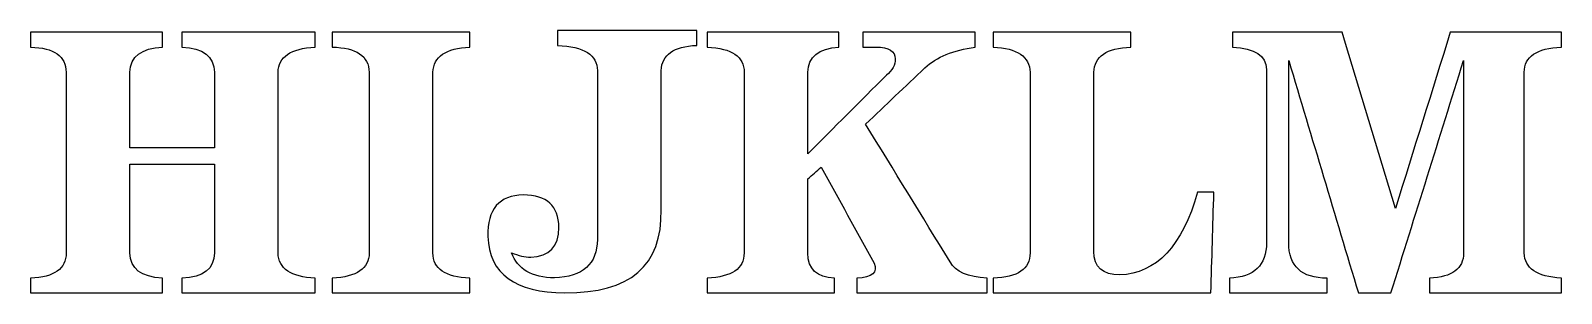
# Model space of a CAD drawing. Header units: millimetres. Extents: x -2256 to -534, y 301 to 597.
import ezdxf

# ---------------------------------------------------------------- set-up
doc = ezdxf.new("R2010")
doc.units = ezdxf.units.MM
doc.header["$MEASUREMENT"] = 0
doc.layers.add('layer 1', color=7, linetype='Continuous')

msp = doc.modelspace()

# ---------------------------------------------------------------- linework, layer by layer
at = {"layer": 'layer 1'}
for points, knots in [([(-2143.9377, 465.0683), (-2143.9377, 465.0683), (-2143.9377, 465.0683), (-2143.9377, 465.0683), (-2143.9377, 465.0683), (-2112.264, 465.0683), (-2080.6155, 465.0683), (-2048.9418, 465.0683), (-2048.9418, 465.0683), (-2048.9418, 493.4147), (-2048.9418, 521.7357), (-2048.9418, 550.0821), (-2048.9418, 550.0821), (-2049.145, 568.0399), (-2061.3623, 577.4887), (-2085.5939, 578.4031), (-2085.5939, 578.4031), (-2085.5939, 583.9657), (-2085.5939, 589.5283), (-2085.5939, 595.0655), (-2085.5939, 595.0655), (-2035.6067, 595.0655), (-1985.5941, 595.0655), (-1935.6069, 595.0655), (-1935.6069, 595.0655), (-1935.6069, 589.5283), (-1935.6069, 583.9657), (-1935.6069, 578.4031), (-1935.6069, 578.4031), (-1963.1405, 576.9299), (-1977.0089, 567.4811), (-1977.2629, 550.0821), (-1977.2629, 550.0821), (-1977.2629, 482.2895), (-1977.2629, 414.5223), (-1977.2629, 346.7551), (-1977.2629, 346.7551), (-1976.7041, 329.1021), (-1962.8103, 319.6533), (-1935.6069, 318.4087), (-1935.6069, 318.4087), (-1935.6069, 312.8461), (-1935.6069, 307.3089), (-1935.6069, 301.7463), (-1935.6069, 301.7463), (-1985.5941, 301.7463), (-2035.6067, 301.7463), (-2085.5939, 301.7463), (-2085.5939, 301.7463), (-2085.5939, 307.3089), (-2085.5939, 312.8461), (-2085.5939, 318.4087), (-2085.5939, 318.4087), (-2061.1845, 319.2469), (-2048.9671, 328.6957), (-2048.9418, 346.7551), (-2048.9418, 346.7551), (-2048.9418, 380.0799), (-2048.9418, 413.4047), (-2048.9418, 446.7549), (-2048.9418, 446.7549), (-2080.6155, 446.7549), (-2112.264, 446.7549), (-2143.9377, 446.7549), (-2143.9377, 446.7549), (-2143.9377, 413.4047), (-2143.9377, 380.0799), (-2143.9377, 346.7551), (-2143.9377, 346.7551), (-2143.6329, 329.1021), (-2131.4155, 319.6533), (-2107.2601, 318.4087), (-2107.2601, 318.4087), (-2107.2601, 312.8461), (-2107.2601, 307.3089), (-2107.2601, 301.7463), (-2107.2601, 301.7463), (-2156.714, 301.7463), (-2206.1677, 301.7463), (-2255.5961, 301.7463), (-2255.5961, 301.7463), (-2255.5961, 307.3089), (-2255.5961, 312.8461), (-2255.5961, 318.4087), (-2255.5961, 318.4087), (-2228.9007, 319.4501), (-2215.5657, 328.8989), (-2215.6165, 346.7551), (-2215.6165, 346.7551), (-2215.6165, 414.5223), (-2215.6165, 482.2895), (-2215.6165, 550.0821), (-2215.6165, 550.0821), (-2215.7943, 568.3193), (-2229.1293, 577.7681), (-2255.5961, 578.4031), (-2255.5961, 578.4031), (-2255.5961, 583.9657), (-2255.5961, 589.5283), (-2255.5961, 595.0655), (-2255.5961, 595.0655), (-2206.1677, 595.0655), (-2156.714, 595.0655), (-2107.2601, 595.0655), (-2107.2601, 595.0655), (-2107.2601, 589.5283), (-2107.2601, 583.9657), (-2107.2601, 578.4031), (-2107.2601, 578.4031), (-2130.9583, 577.3363), (-2143.1757, 567.8875), (-2143.9377, 550.0821), (-2143.9377, 550.0821), (-2143.9377, 521.7357), (-2143.9377, 493.4147), (-2143.9377, 465.0683)], [0, 0, 0, 0, 0.034482759, 0.034482759, 0.034482759, 0.034482759, 0.068965517, 0.068965517, 0.068965517, 0.068965517, 0.103448276, 0.103448276, 0.103448276, 0.103448276, 0.137931034, 0.137931034, 0.137931034, 0.137931034, 0.172413793, 0.172413793, 0.172413793, 0.172413793, 0.206896552, 0.206896552, 0.206896552, 0.206896552, 0.24137931, 0.24137931, 0.24137931, 0.24137931, 0.275862069, 0.275862069, 0.275862069, 0.275862069, 0.310344828, 0.310344828, 0.310344828, 0.310344828, 0.344827586, 0.344827586, 0.344827586, 0.344827586, 0.379310345, 0.379310345, 0.379310345, 0.379310345, 0.413793103, 0.413793103, 0.413793103, 0.413793103, 0.448275862, 0.448275862, 0.448275862, 0.448275862, 0.482758621, 0.482758621, 0.482758621, 0.482758621, 0.517241379, 0.517241379, 0.517241379, 0.517241379, 0.551724138, 0.551724138, 0.551724138, 0.551724138, 0.586206897, 0.586206897, 0.586206897, 0.586206897, 0.620689655, 0.620689655, 0.620689655, 0.620689655, 0.655172414, 0.655172414, 0.655172414, 0.655172414, 0.689655172, 0.689655172, 0.689655172, 0.689655172, 0.724137931, 0.724137931, 0.724137931, 0.724137931, 0.75862069, 0.75862069, 0.75862069, 0.75862069, 0.793103448, 0.793103448, 0.793103448, 0.793103448, 0.827586207, 0.827586207, 0.827586207, 0.827586207, 0.862068966, 0.862068966, 0.862068966, 0.862068966, 0.896551724, 0.896551724, 0.896551724, 0.896551724, 0.931034483, 0.931034483, 0.931034483, 0.931034483, 0.965517241, 0.965517241, 0.965517241, 0.965517241, 1, 1, 1, 1]), ([(-1761.4391, 301.7463), (-1761.4391, 301.7463), (-1761.4391, 301.7463), (-1761.4391, 301.7463), (-1761.4391, 301.7463), (-1813.1027, 301.7463), (-1864.7663, 301.7463), (-1916.4299, 301.7463), (-1916.4299, 301.7463), (-1916.4299, 307.3089), (-1916.4299, 312.8461), (-1916.4299, 318.4087), (-1916.4299, 318.4087), (-1888.7693, 319.8057), (-1874.8755, 329.2545), (-1874.7739, 346.7551), (-1874.7739, 346.7551), (-1874.7739, 414.5223), (-1874.7739, 482.2895), (-1874.7739, 550.0821), (-1874.7739, 550.0821), (-1875.3074, 568.3955), (-1889.2012, 577.8443), (-1916.4299, 578.4031), (-1916.4299, 578.4031), (-1916.4299, 583.9657), (-1916.4299, 589.5283), (-1916.4299, 595.0655), (-1916.4299, 595.0655), (-1864.7663, 595.0655), (-1813.1027, 595.0655), (-1761.4391, 595.0655), (-1761.4391, 595.0655), (-1761.4391, 589.5283), (-1761.4391, 583.9657), (-1761.4391, 578.4031), (-1761.4391, 578.4031), (-1788.5918, 577.2601), (-1802.4856, 567.8367), (-1803.0952, 550.0821), (-1803.0952, 550.0821), (-1803.0952, 482.2895), (-1803.0952, 414.5223), (-1803.0952, 346.7551), (-1803.0952, 346.7551), (-1803.1205, 328.9751), (-1789.2267, 319.5263), (-1761.4391, 318.4087), (-1761.4391, 318.4087), (-1761.4391, 312.8461), (-1761.4391, 307.3089), (-1761.4391, 301.7463)], [0, 0, 0, 0, 0.076923077, 0.076923077, 0.076923077, 0.076923077, 0.153846154, 0.153846154, 0.153846154, 0.153846154, 0.230769231, 0.230769231, 0.230769231, 0.230769231, 0.307692308, 0.307692308, 0.307692308, 0.307692308, 0.384615385, 0.384615385, 0.384615385, 0.384615385, 0.461538462, 0.461538462, 0.461538462, 0.461538462, 0.538461538, 0.538461538, 0.538461538, 0.538461538, 0.615384615, 0.615384615, 0.615384615, 0.615384615, 0.692307692, 0.692307692, 0.692307692, 0.692307692, 0.769230769, 0.769230769, 0.769230769, 0.769230769, 0.846153846, 0.846153846, 0.846153846, 0.846153846, 0.923076923, 0.923076923, 0.923076923, 0.923076923, 1, 1, 1, 1]), ([(-1546.4281, 552.0125), (-1546.4281, 552.0125), (-1546.4281, 552.0125), (-1546.4281, 552.0125), (-1546.4281, 552.0125), (-1546.4281, 499.7901), (-1546.4281, 447.5677), (-1546.4281, 395.3453), (-1546.4281, 395.3453), (-1545.2089, 332.3533), (-1581.3277, 301.2383), (-1654.7591, 302.0257), (-1654.7591, 302.0257), (-1710.7153, 302.1019), (-1739.6205, 323.2093), (-1741.4493, 365.3479), (-1741.4493, 365.3479), (-1741.932, 396.0057), (-1728.597, 411.5505), (-1701.4444, 412.0331), (-1701.4444, 412.0331), (-1674.9521, 411.9823), (-1661.6171, 399.7649), (-1661.4393, 375.3555), (-1661.4393, 375.3555), (-1661.5155, 353.7909), (-1672.0819, 342.6657), (-1693.1132, 342.0307), (-1693.1132, 342.0307), (-1699.7679, 342.0307), (-1706.9816, 343.6817), (-1714.7794, 347.0345), (-1714.7794, 347.0345), (-1707.769, 328.4925), (-1691.6653, 319.0437), (-1666.4431, 318.6881), (-1666.4431, 318.6881), (-1634.5407, 319.9073), (-1618.4371, 334.3345), (-1618.1069, 362.0205), (-1618.1069, 362.0205), (-1618.1069, 425.3427), (-1618.1069, 488.6903), (-1618.1069, 552.0125), (-1618.1069, 552.0125), (-1618.1577, 569.6147), (-1633.1691, 579.0381), (-1663.1157, 580.3589), (-1663.1157, 580.3589), (-1663.1157, 585.9215), (-1663.1157, 591.4587), (-1663.1157, 597.0213), (-1663.1157, 597.0213), (-1610.8933, 597.0213), (-1558.6709, 597.0213), (-1506.4485, 597.0213), (-1506.4485, 597.0213), (-1506.4485, 591.4587), (-1506.4485, 585.9215), (-1506.4485, 580.3589), (-1506.4485, 580.3589), (-1532.2295, 579.3175), (-1545.5645, 569.8941), (-1546.4281, 552.0125)], [0, 0, 0, 0, 0.0625, 0.0625, 0.0625, 0.0625, 0.125, 0.125, 0.125, 0.125, 0.1875, 0.1875, 0.1875, 0.1875, 0.25, 0.25, 0.25, 0.25, 0.3125, 0.3125, 0.3125, 0.3125, 0.375, 0.375, 0.375, 0.375, 0.4375, 0.4375, 0.4375, 0.4375, 0.5, 0.5, 0.5, 0.5, 0.5625, 0.5625, 0.5625, 0.5625, 0.625, 0.625, 0.625, 0.625, 0.6875, 0.6875, 0.6875, 0.6875, 0.75, 0.75, 0.75, 0.75, 0.8125, 0.8125, 0.8125, 0.8125, 0.875, 0.875, 0.875, 0.875, 0.9375, 0.9375, 0.9375, 0.9375, 1, 1, 1, 1]), ([(-1494.7645, 578.4031), (-1494.7645, 578.4031), (-1494.7645, 578.4031), (-1494.7645, 578.4031), (-1494.7645, 578.4031), (-1494.7645, 583.9657), (-1494.7645, 589.5283), (-1494.7645, 595.0655), (-1494.7645, 595.0655), (-1445.3361, 595.0655), (-1395.8823, 595.0655), (-1346.4285, 595.0655), (-1346.4285, 595.0655), (-1346.4285, 589.5283), (-1346.4285, 583.9657), (-1346.4285, 578.4031), (-1346.4285, 578.4031), (-1369.3901, 576.8537), (-1381.0741, 567.4049), (-1381.4297, 550.0821), (-1381.4297, 550.0821), (-1381.4297, 519.5259), (-1381.4297, 488.9697), (-1381.4297, 458.4135), (-1381.4297, 458.4135), (-1351.9911, 487.8521), (-1322.5525, 517.2907), (-1293.1139, 546.7547), (-1293.1139, 546.7547), (-1286.4337, 552.2919), (-1283.1063, 558.4133), (-1283.1063, 565.0681), (-1283.1063, 565.0681), (-1283.1063, 573.9581), (-1290.3199, 578.4031), (-1304.7725, 578.4031), (-1304.7725, 578.4031), (-1309.7763, 578.4031), (-1314.7801, 578.4031), (-1319.7839, 578.4031), (-1319.7839, 578.4031), (-1319.7839, 583.9657), (-1319.7839, 589.5283), (-1319.7839, 595.0655), (-1319.7839, 595.0655), (-1277.5437, 595.0655), (-1235.3289, 595.0655), (-1193.1141, 595.0655), (-1193.1141, 595.0655), (-1193.1141, 589.5283), (-1193.1141, 583.9657), (-1193.1141, 578.4031), (-1193.1141, 578.4031), (-1217.7521, 575.1519), (-1236.6497, 567.3795), (-1249.7815, 555.0859), (-1249.7815, 555.0859), (-1271.9811, 533.9785), (-1294.2061, 512.8457), (-1316.4311, 491.7383), (-1316.4311, 491.7383), (-1284.7827, 440.0747), (-1253.1089, 388.4111), (-1221.4351, 336.7475), (-1221.4351, 336.7475), (-1215.1105, 325.4953), (-1201.2421, 319.3739), (-1179.7791, 318.4087), (-1179.7791, 318.4087), (-1179.7791, 312.8461), (-1179.7791, 307.3089), (-1179.7791, 301.7463), (-1179.7791, 301.7463), (-1228.6487, 301.7463), (-1277.5437, 301.7463), (-1326.4387, 301.7463), (-1326.4387, 301.7463), (-1326.4387, 307.3089), (-1326.4387, 312.8461), (-1326.4387, 318.4087), (-1326.4387, 318.4087), (-1308.9127, 319.2469), (-1302.3849, 324.8603), (-1306.9061, 335.2997), (-1306.9061, 335.2997), (-1326.7435, 371.3169), (-1346.5809, 407.3595), (-1366.4437, 443.4021), (-1366.4437, 443.4021), (-1371.4475, 438.9571), (-1376.4259, 434.5121), (-1381.4297, 430.0671), (-1381.4297, 430.0671), (-1381.4297, 402.3049), (-1381.4297, 374.5173), (-1381.4297, 346.7551), (-1381.4297, 346.7551), (-1381.3027, 328.4671), (-1371.3205, 319.0437), (-1351.4323, 318.4087), (-1351.4323, 318.4087), (-1351.4323, 312.8461), (-1351.4323, 307.3089), (-1351.4323, 301.7463), (-1351.4323, 301.7463), (-1399.2097, 301.7463), (-1446.9871, 301.7463), (-1494.7645, 301.7463), (-1494.7645, 301.7463), (-1494.7645, 307.3089), (-1494.7645, 312.8461), (-1494.7645, 318.4087), (-1494.7645, 318.4087), (-1466.9261, 319.6533), (-1453.0323, 329.1021), (-1453.1085, 346.7551), (-1453.1085, 346.7551), (-1453.1085, 414.5223), (-1453.1085, 482.2895), (-1453.1085, 550.0821), (-1453.1085, 550.0821), (-1452.9815, 567.6843), (-1466.8499, 577.1331), (-1494.7645, 578.4031)], [0, 0, 0, 0, 0.032258065, 0.032258065, 0.032258065, 0.032258065, 0.064516129, 0.064516129, 0.064516129, 0.064516129, 0.096774194, 0.096774194, 0.096774194, 0.096774194, 0.129032258, 0.129032258, 0.129032258, 0.129032258, 0.161290323, 0.161290323, 0.161290323, 0.161290323, 0.193548387, 0.193548387, 0.193548387, 0.193548387, 0.225806452, 0.225806452, 0.225806452, 0.225806452, 0.258064516, 0.258064516, 0.258064516, 0.258064516, 0.290322581, 0.290322581, 0.290322581, 0.290322581, 0.322580645, 0.322580645, 0.322580645, 0.322580645, 0.35483871, 0.35483871, 0.35483871, 0.35483871, 0.387096774, 0.387096774, 0.387096774, 0.387096774, 0.419354839, 0.419354839, 0.419354839, 0.419354839, 0.451612903, 0.451612903, 0.451612903, 0.451612903, 0.483870968, 0.483870968, 0.483870968, 0.483870968, 0.516129032, 0.516129032, 0.516129032, 0.516129032, 0.548387097, 0.548387097, 0.548387097, 0.548387097, 0.580645161, 0.580645161, 0.580645161, 0.580645161, 0.612903226, 0.612903226, 0.612903226, 0.612903226, 0.64516129, 0.64516129, 0.64516129, 0.64516129, 0.677419355, 0.677419355, 0.677419355, 0.677419355, 0.709677419, 0.709677419, 0.709677419, 0.709677419, 0.741935484, 0.741935484, 0.741935484, 0.741935484, 0.774193548, 0.774193548, 0.774193548, 0.774193548, 0.806451613, 0.806451613, 0.806451613, 0.806451613, 0.838709677, 0.838709677, 0.838709677, 0.838709677, 0.870967742, 0.870967742, 0.870967742, 0.870967742, 0.903225806, 0.903225806, 0.903225806, 0.903225806, 0.935483871, 0.935483871, 0.935483871, 0.935483871, 0.967741935, 0.967741935, 0.967741935, 0.967741935, 1, 1, 1, 1]), ([(-928.116, 301.7463), (-928.116, 301.7463), (-928.116, 301.7463), (-928.116, 301.7463), (-928.116, 301.7463), (-1009.7769, 301.7463), (-1091.4379, 301.7463), (-1173.0989, 301.7463), (-1173.0989, 301.7463), (-1173.0989, 307.3089), (-1173.0989, 312.8461), (-1173.0989, 318.4087), (-1173.0989, 318.4087), (-1145.2605, 319.3231), (-1131.3667, 328.7465), (-1131.4429, 346.7551), (-1131.4429, 346.7551), (-1131.4429, 414.5223), (-1131.4429, 482.2895), (-1131.4429, 550.0821), (-1131.4429, 550.0821), (-1132.0017, 567.7605), (-1145.8955, 577.2093), (-1173.0989, 578.4031), (-1173.0989, 578.4031), (-1173.0989, 583.9657), (-1173.0989, 589.5283), (-1173.0989, 595.0655), (-1173.0989, 595.0655), (-1121.4353, 595.0655), (-1069.7717, 595.0655), (-1018.1081, 595.0655), (-1018.1081, 595.0655), (-1018.1081, 589.5283), (-1018.1081, 583.9657), (-1018.1081, 578.4031), (-1018.1081, 578.4031), (-1045.3623, 577.4887), (-1059.2561, 568.0399), (-1059.7641, 550.0821), (-1059.7641, 550.0821), (-1059.7641, 482.8483), (-1059.7641, 415.6399), (-1059.7641, 348.4061), (-1059.7641, 348.4061), (-1059.5355, 330.8547), (-1049.8581, 322.0409), (-1030.7319, 321.9901), (-1030.7319, 321.9901), (-989.3807, 323.5903), (-960.1707, 354.6291), (-943.102, 415.0811), (-943.102, 415.0811), (-937.0059, 415.0811), (-930.8845, 415.0811), (-924.7632, 415.0811), (-924.7632, 415.0811), (-925.8807, 377.3113), (-926.9983, 339.5161), (-928.116, 301.7463)], [0, 0, 0, 0, 0.066666667, 0.066666667, 0.066666667, 0.066666667, 0.133333333, 0.133333333, 0.133333333, 0.133333333, 0.2, 0.2, 0.2, 0.2, 0.266666667, 0.266666667, 0.266666667, 0.266666667, 0.333333333, 0.333333333, 0.333333333, 0.333333333, 0.4, 0.4, 0.4, 0.4, 0.466666667, 0.466666667, 0.466666667, 0.466666667, 0.533333333, 0.533333333, 0.533333333, 0.533333333, 0.6, 0.6, 0.6, 0.6, 0.666666667, 0.666666667, 0.666666667, 0.666666667, 0.733333333, 0.733333333, 0.733333333, 0.733333333, 0.8, 0.8, 0.8, 0.8, 0.866666667, 0.866666667, 0.866666667, 0.866666667, 0.933333333, 0.933333333, 0.933333333, 0.933333333, 1, 1, 1, 1]), ([(-797.2805, 301.7463), (-797.2805, 301.7463), (-797.2805, 301.7463), (-797.2805, 301.7463), (-797.2805, 301.7463), (-833.9327, 301.7463), (-870.6103, 301.7463), (-907.2625, 301.7463), (-907.2625, 301.7463), (-907.2625, 307.3089), (-907.2625, 312.8461), (-907.2625, 318.4087), (-907.2625, 318.4087), (-879.5004, 319.5263), (-865.6066, 332.8613), (-865.6066, 358.4137), (-865.6066, 358.4137), (-865.6066, 423.4123), (-865.6066, 488.4109), (-865.6066, 553.4095), (-865.6066, 553.4095), (-865.6573, 568.7257), (-878.4335, 577.0569), (-903.9351, 578.4031), (-903.9351, 578.4031), (-903.9351, 583.9657), (-903.9351, 589.5283), (-903.9351, 595.0655), (-903.9351, 595.0655), (-862.838, 595.0655), (-821.7153, 595.0655), (-780.5927, 595.0655), (-780.5927, 595.0655), (-760.6029, 528.9747), (-740.6131, 462.8585), (-720.598, 396.7423), (-720.598, 396.7423), (-700.0494, 462.8585), (-679.5007, 528.9747), (-658.9268, 595.0655), (-658.9268, 595.0655), (-617.2707, 595.0655), (-575.6147, 595.0655), (-533.9333, 595.0655), (-533.9333, 595.0655), (-533.9333, 589.5283), (-533.9333, 583.9657), (-533.9333, 578.4031), (-533.9333, 578.4031), (-561.7717, 577.2093), (-575.6656, 567.7605), (-575.6147, 550.0821), (-575.6147, 550.0821), (-575.6147, 482.2895), (-575.6147, 414.5223), (-575.6147, 346.7551), (-575.6147, 346.7551), (-575.437, 329.6101), (-561.5685, 320.1613), (-533.9333, 318.4087), (-533.9333, 318.4087), (-533.9333, 312.8461), (-533.9333, 307.3089), (-533.9333, 301.7463), (-533.9333, 301.7463), (-583.3871, 301.7463), (-632.8155, 301.7463), (-682.2693, 301.7463), (-682.2693, 301.7463), (-682.2693, 307.3089), (-682.2693, 312.8461), (-682.2693, 318.4087), (-682.2693, 318.4087), (-656.844, 319.6025), (-644.0677, 329.0513), (-643.9408, 346.7551), (-643.9408, 346.7551), (-643.9408, 418.9673), (-643.9408, 491.1795), (-643.9408, 563.4171), (-643.9408, 563.4171), (-671.1695, 476.1935), (-698.373, 388.9699), (-725.6018, 301.7463), (-725.6018, 301.7463), (-737.8191, 301.7463), (-750.062, 301.7463), (-762.2793, 301.7463), (-762.2793, 301.7463), (-788.3905, 388.9699), (-814.5017, 476.1935), (-840.613, 563.4171), (-840.613, 563.4171), (-840.613, 495.0657), (-840.613, 426.7397), (-840.613, 358.4137), (-840.613, 358.4137), (-840.613, 331.7437), (-826.1603, 318.4087), (-797.2805, 318.4087), (-797.2805, 318.4087), (-797.2805, 312.8461), (-797.2805, 307.3089), (-797.2805, 301.7463)], [0, 0, 0, 0, 0.038461538, 0.038461538, 0.038461538, 0.038461538, 0.076923077, 0.076923077, 0.076923077, 0.076923077, 0.115384615, 0.115384615, 0.115384615, 0.115384615, 0.153846154, 0.153846154, 0.153846154, 0.153846154, 0.192307692, 0.192307692, 0.192307692, 0.192307692, 0.230769231, 0.230769231, 0.230769231, 0.230769231, 0.269230769, 0.269230769, 0.269230769, 0.269230769, 0.307692308, 0.307692308, 0.307692308, 0.307692308, 0.346153846, 0.346153846, 0.346153846, 0.346153846, 0.384615385, 0.384615385, 0.384615385, 0.384615385, 0.423076923, 0.423076923, 0.423076923, 0.423076923, 0.461538462, 0.461538462, 0.461538462, 0.461538462, 0.5, 0.5, 0.5, 0.5, 0.538461538, 0.538461538, 0.538461538, 0.538461538, 0.576923077, 0.576923077, 0.576923077, 0.576923077, 0.615384615, 0.615384615, 0.615384615, 0.615384615, 0.653846154, 0.653846154, 0.653846154, 0.653846154, 0.692307692, 0.692307692, 0.692307692, 0.692307692, 0.730769231, 0.730769231, 0.730769231, 0.730769231, 0.769230769, 0.769230769, 0.769230769, 0.769230769, 0.807692308, 0.807692308, 0.807692308, 0.807692308, 0.846153846, 0.846153846, 0.846153846, 0.846153846, 0.884615385, 0.884615385, 0.884615385, 0.884615385, 0.923076923, 0.923076923, 0.923076923, 0.923076923, 0.961538462, 0.961538462, 0.961538462, 0.961538462, 1, 1, 1, 1])]:
    msp.add_open_spline(points, degree=3, knots=knots, dxfattribs=at)

doc.saveas('drawing.dxf')
